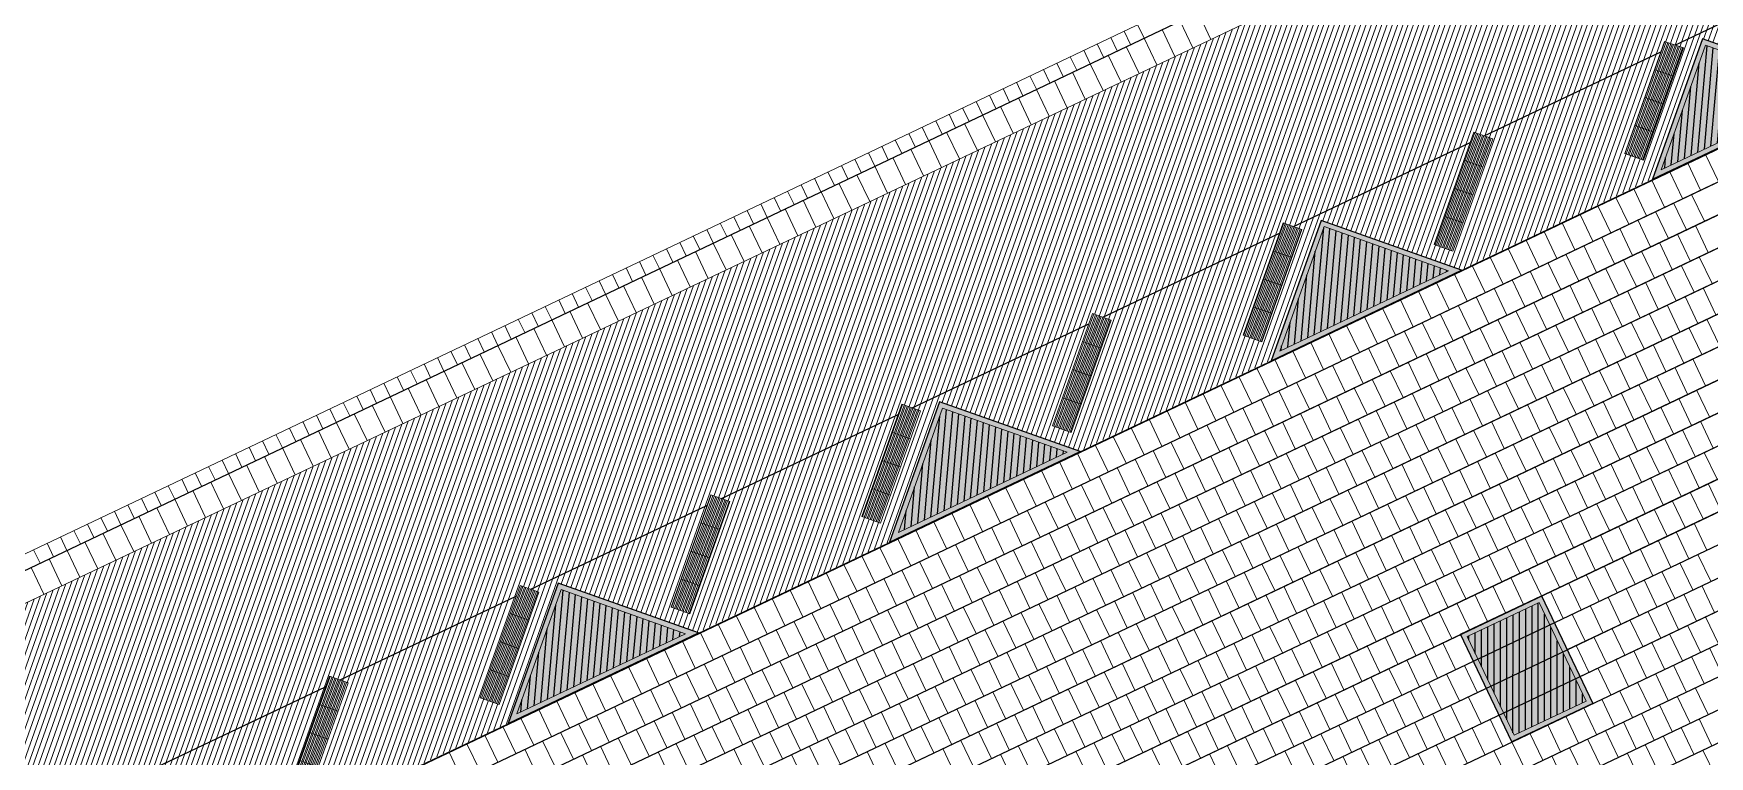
# Model space of a CAD drawing. Header units: metres. Extents: x 679599 to 680028, y 2748524 to 2748840.
# Drawn here: x 679761.29 to 679795.01, y 2748741.43 to 2748755.98 of the extents above; entities that cross this region are included whole.
import ezdxf

# ---------------------------------------------------------------- set-up
doc = ezdxf.new("R2010")
doc.units = ezdxf.units.M
doc.header["$LTSCALE"] = 5
doc.layers.add('00-AUX', color=2, linetype='Continuous', plot=False)
doc.layers.add('00-AUX Tree Pit', color=2, linetype='Continuous', plot=False)
for name, color, linetype, lineweight, plot in [('02-L-B-Barrier Curb', 210, 'Continuous', 5, False), ('02-L-B-Channel', 140, 'Continuous', 5, False), ('02-L-B-Curb', 11, 'Continuous', 5, False)]:
    doc.layers.add(name, color=color, linetype=linetype, lineweight=lineweight, plot=plot)
doc.layers.add('02-L-B-Flat Bar', color=181, linetype='Continuous', lineweight=5)
doc.layers.add('04-BK-Tree Pit', color=6, linetype='Continuous', lineweight=5)
for name, color, linetype, lineweight, true_color in [('02-L-Joints-Paviment_07_Precast Concrete Blocks 60X40', 7, 'Continuous', 5, 0x999999), ('03-TR-Pavement_07_Precast Concrete Blocks 20X10', 7, 'Continuous', 5, 0x999999), ('03-TR-Pavement_07_Precast Concrete Blocks 60X40', 7, 'Continuous', 5, 0x999999), ('03-TR-Pavement_07_Precast irregular Concrete Blocks', 7, 'Continuous', 5, 0xb3b3b3)]:
    doc.layers.add(name, color=color, linetype=linetype, lineweight=lineweight, true_color=true_color)
doc.layers.add('03-TR-Tree Pit_Green', color=46, linetype='Continuous')
doc.layers.add('03-TR-Tree Pit_White', color=7, linetype='Continuous', true_color=0xfcfcfc)

# ---------------------------------------------------------------- blocks, each defined once
blk = doc.blocks.new('*U5')
at = {"layer": '02-L-B-Channel'}
blk.add_lwpolyline([(0, 0), (0, -0.3)], dxfattribs=at)
blk = doc.blocks.new('*U6')
at = {"layer": '02-L-B-Channel', "color": 0, "linetype": 'ByBlock', "lineweight": -2, "transparency": 16777216, "rotation": 25.44812428929673}
for p in [(679783.508, 2748756.162), (679782.695, 2748755.775), (679782.966, 2748755.904), (679783.237, 2748756.033), (679781.883, 2748755.388), (679782.153, 2748755.517), (679782.424, 2748755.646), (679781.341, 2748755.131), (679781.612, 2748755.259), (679780.528, 2748754.744), (679780.799, 2748754.873), (679781.07, 2748755.002), (679779.715, 2748754.357), (679779.986, 2748754.486), (679780.257, 2748754.615), (679779.174, 2748754.099), (679779.444, 2748754.228), (679778.361, 2748753.713), (679778.632, 2748753.841), (679778.903, 2748753.97), (679777.819, 2748753.455), (679778.09, 2748753.584), (679777.006, 2748753.068), (679777.277, 2748753.197), (679777.548, 2748753.326), (679776.194, 2748752.681), (679776.465, 2748752.81), (679776.736, 2748752.939), (679775.652, 2748752.423), (679775.923, 2748752.552), (679774.839, 2748752.037), (679775.11, 2748752.166), (679775.381, 2748752.295), (679774.298, 2748751.779), (679774.568, 2748751.908), (679773.485, 2748751.392), (679773.756, 2748751.521), (679774.027, 2748751.65), (679772.672, 2748751.005), (679772.943, 2748751.134), (679773.214, 2748751.263), (679772.13, 2748750.748), (679772.401, 2748750.877), (679771.318, 2748750.361), (679771.589, 2748750.49), (679771.859, 2748750.619), (679770.505, 2748749.974), (679770.776, 2748750.103), (679771.047, 2748750.232), (679769.963, 2748749.716), (679770.234, 2748749.845), (679769.151, 2748749.33), (679769.421, 2748749.459), (679769.692, 2748749.587), (679768.609, 2748749.072), (679768.88, 2748749.201), (679767.796, 2748748.685), (679768.067, 2748748.814), (679768.338, 2748748.943), (679766.983, 2748748.298), (679767.254, 2748748.427), (679767.525, 2748748.556), (679766.442, 2748748.041), (679766.713, 2748748.17), (679765.629, 2748747.654), (679765.9, 2748747.783), (679766.171, 2748747.912), (679765.087, 2748747.396), (679765.358, 2748747.525), (679764.275, 2748747.009), (679764.545, 2748747.138), (679764.816, 2748747.267), (679763.462, 2748746.623), (679763.733, 2748746.752), (679764.004, 2748746.88), (679762.92, 2748746.365), (679763.191, 2748746.494), (679762.107, 2748745.978), (679762.378, 2748746.107), (679762.649, 2748746.236), (679761.295, 2748745.591), (679761.566, 2748745.72), (679761.836, 2748745.849)]:
    blk.add_blockref('*U5', p, dxfattribs=at)
blk = doc.blocks.new('ALCORQUE RECTANGULAR')
at = {"layer": '03-TR-Tree Pit_Green', "ltscale": 0.3}
h = blk.add_hatch(dxfattribs=at)
h.set_pattern_fill('ANSI31', color=256, scale=0.04, angle=-45)
h.set_pattern_definition([(360, (-2068898.16958, 3428624.0145), (3e-17, 0.127), [])])
h.paths.add_polyline_path([(679903.391, 2748647.421), (679902.702, 2748648.869), (679904.689, 2748649.814), (679905.377, 2748648.367)])
at = {"layer": '03-TR-Tree Pit_White'}
h = blk.add_hatch(color=256, dxfattribs=at)
h.dxf.hatch_style = 1
h.paths.add_polyline_path([(679903.344, 2748647.288), (679902.569, 2748648.916), (679904.736, 2748649.947), (679905.511, 2748648.319)])
at = {"layer": '02-L-B-Curb'}
blk.add_lwpolyline([(679903.344, 2748647.288), (679902.569, 2748648.916), (679904.736, 2748649.947), (679905.511, 2748648.319)], close=True, dxfattribs=at)
at = {"layer": '02-L-B-Curb', "color": 6}
blk.add_lwpolyline([(679903.391, 2748647.421), (679902.702, 2748648.868), (679904.689, 2748649.814), (679905.378, 2748648.366)], close=True, dxfattribs=at)
blk = doc.blocks.new('Alcorque Parking 8m2')
at = {"layer": '03-TR-Tree Pit_Green', "ltscale": 0.3}
h = blk.add_hatch(dxfattribs=at)
h.set_pattern_fill('ANSI31', color=256, scale=0.04, angle=40)
h.set_pattern_definition([(85, (-679726.04474, -2748720.75428), (-0.1265167266577, 0.011068779329), [])])
h.paths.add_polyline_path([(-1.079, -0.384), (2.316, 1.231), (-0.189, 2.121)])
at = {"layer": '03-TR-Tree Pit_White'}
h = blk.add_hatch(color=256, dxfattribs=at)
h.dxf.hatch_style = 1
h.paths.add_polyline_path([(-1.254, -0.578), (2.577, 1.245), (-0.25, 2.249)])
at = {"layer": '02-L-B-Curb'}
blk.add_lwpolyline([(2.577, 1.245), (-0.25, 2.249), (-1.254, -0.578)], close=True, dxfattribs=at)
at = {"layer": '02-L-B-Curb', "color": 6}
blk.add_lwpolyline([(2.316, 1.231), (-0.189, 2.121), (-1.079, -0.384)], close=True, dxfattribs=at)
blk = doc.blocks.new('Piece Parking')
blk.add_wipeout([(-1.7, 0.2), (-1.7, -0.2), (0.7, -0.2), (0.7, 0.2)])
at = {"layer": '03-TR-Pavement_07_Precast irregular Concrete Blocks'}
h = blk.add_hatch(dxfattribs=at)
h.set_pattern_fill('ANSI31', color=256, scale=0.01, angle=135)
h.paths.add_polyline_path([(-1.7, 0.2), (0.7, 0.2), (0.7, -0.2), (-1.7, -0.2)])
blk.add_lwpolyline([(-1.7, 0.2), (0.7, 0.2), (0.7, -0.2), (-1.7, -0.2)], close=True)
at = {"layer": '02-L-Joints-Paviment_07_Precast Concrete Blocks 60X40'}
for points in [[(-1.1, 0.2), (-1.1, -0.2)], [(-0.5, 0.2), (-0.5, -0.2)], [(0.1, 0.2), (0.1, -0.2)]]:
    blk.add_lwpolyline(points, dxfattribs=at)
blk = doc.blocks.new('*U50')
at = {"rotation": 44.98941899152474}
blk.add_blockref('Piece Parking', (-0.199, -0.481), dxfattribs=at)
blk = doc.blocks.new('*U51')
at = {"layer": '02-L-B-Barrier Curb', "color": 0, "linetype": 'ByBlock', "lineweight": -2, "transparency": 16777216, "rotation": 25.44812282596097}
for p in [(679794.038, 2748755.619), (679790.201, 2748753.793), (679786.363, 2748751.967), (679782.525, 2748750.141), (679778.688, 2748748.314), (679774.85, 2748746.488), (679771.012, 2748744.662), (679767.175, 2748742.836)]:
    blk.add_blockref('*U50', p, dxfattribs=at)

msp = doc.modelspace()

# ---------------------------------------------------------------- hatches: boundary and pattern name
at = {"layer": '03-TR-Pavement_07_Precast Concrete Blocks 20X10'}
h = msp.add_hatch(dxfattribs=at)
h.set_pattern_fill('ANSI31', color=256, scale=0.0315, angle=25.5)
h.set_pattern_definition([(70.5, (0, 0), (-0.094275932128, 0.033384858509), [])])
edge = h.paths.add_edge_path()
edge.add_line((679754.639, 2748741.428), (679756.438, 2748737.648))
edge.add_line((679756.438, 2748737.648), (679759.31, 2748736.613))
edge.add_line((679759.31, 2748736.613), (679763.155, 2748738.443))
edge.add_line((679763.155, 2748738.443), (679764.159, 2748741.27))
edge.add_line((679764.159, 2748741.27), (679766.986, 2748740.266))
edge.add_line((679766.986, 2748740.266), (679770.831, 2748742.096))
edge.add_line((679770.831, 2748742.096), (679771.835, 2748744.923))
edge.add_line((679771.835, 2748744.923), (679774.662, 2748743.919))
edge.add_line((679774.662, 2748743.919), (679778.507, 2748745.748))
edge.add_line((679778.507, 2748745.748), (679779.511, 2748748.576))
edge.add_line((679779.511, 2748748.576), (679782.338, 2748747.571))
edge.add_line((679782.338, 2748747.571), (679786.176, 2748749.398))
edge.add_line((679786.176, 2748749.398), (679787.186, 2748752.228))
edge.add_line((679787.186, 2748752.228), (679790.014, 2748751.224))
edge.add_line((679790.014, 2748751.224), (679793.857, 2748753.054))
edge.add_line((679793.857, 2748753.054), (679794.828, 2748755.786))
edge.add_line((679794.828, 2748755.786), (679794.862, 2748755.88))
edge.add_line((679794.862, 2748755.88), (679797.688, 2748754.876))
edge.add_line((679797.688, 2748754.876), (679801.533, 2748756.706))
edge.add_line((679801.533, 2748756.706), (679802.537, 2748759.533))
edge.add_line((679802.537, 2748759.533), (679805.364, 2748758.529))
edge.add_line((679805.364, 2748758.529), (679809.208, 2748760.358))
edge.add_line((679809.208, 2748760.358), (679810.212, 2748763.185))
edge.add_line((679810.212, 2748763.185), (679813.04, 2748762.181))
edge.add_line((679813.04, 2748762.181), (679816.883, 2748764.01))
edge.add_line((679816.883, 2748764.01), (679817.885, 2748766.836))
edge.add_line((679817.885, 2748766.836), (679820.714, 2748765.833))
edge.add_line((679820.714, 2748765.833), (679824.559, 2748767.663))
edge.add_line((679824.559, 2748767.663), (679825.563, 2748770.49))
edge.add_line((679825.563, 2748770.49), (679828.39, 2748769.486))
edge.add_line((679828.39, 2748769.486), (679832.234, 2748771.315))
edge.add_line((679832.234, 2748771.315), (679833.238, 2748774.142))
edge.add_line((679833.238, 2748774.142), (679836.062, 2748773.137))
edge.add_line((679836.062, 2748773.137), (679839.907, 2748774.967))
edge.add_line((679839.907, 2748774.967), (679840.952, 2748777.865))
edge.add_line((679840.952, 2748777.865), (679839.153, 2748781.645))
edge.add_line((679839.153, 2748781.645), (679754.643, 2748741.429))

# ---------------------------------------------------------------- linework, layer by layer
at = {"layer": '00-AUX'}
for points in [[(679670.326, 2748694.247), (679906.736, 2748806.746)], [(679670.403, 2748693.619), (679906.813, 2748806.118)], [(679670.841, 2748693.163), (679907.252, 2748805.663)], [(679670.919, 2748692.536), (679907.329, 2748805.035)], [(679671.357, 2748692.08), (679907.767, 2748804.579)], [(679671.434, 2748691.452), (679907.845, 2748803.951)], [(679671.873, 2748690.996), (679908.283, 2748803.495)], [(679671.95, 2748690.369), (679908.36, 2748802.868)], [(679675.639, 2748691.46), (679908.831, 2748802.427)], [(679680.412, 2748693.066), (679908.864, 2748801.779)], [(679684.823, 2748694.501), (679909.347, 2748801.344)], [(679689.235, 2748695.936), (679907.032, 2748799.578)], [(679694.007, 2748697.543), (679904.22, 2748797.575)], [(679698.419, 2748698.977), (679901.769, 2748795.744)], [(679703.192, 2748700.584), (679899.679, 2748794.085)], [(679707.603, 2748702.019), (679896.867, 2748792.083)], [(679712.015, 2748703.454), (679894.416, 2748790.252)], [(679716.787, 2748705.06), (679891.964, 2748788.421)], [(679721.199, 2748706.495), (679889.513, 2748786.59)], [(679839.754, 2748782.593), (679753.535, 2748741.563)], [(679759.499, 2748739.184), (679840.858, 2748777.899)]]:
    msp.add_lwpolyline(points, dxfattribs=at)
at = {"layer": '00-AUX Tree Pit'}
for points in [[(679797.7, 2748754.871), (679794.873, 2748755.875), (679793.869, 2748753.048)], [(679790.024, 2748751.218), (679787.197, 2748752.222), (679786.193, 2748749.395)], [(679782.349, 2748747.566), (679779.522, 2748748.57), (679778.518, 2748745.743)], [(679774.674, 2748743.914), (679771.847, 2748744.918), (679770.843, 2748742.091)], [(679792.664, 2748742.496), (679791.035, 2748741.721), (679790.004, 2748743.888), (679791.632, 2748744.663)]]:
    msp.add_lwpolyline(points, close=True, dxfattribs=at)
at = {"layer": '02-L-B-Channel'}
msp.add_lwpolyline([(679958.866, 2748839.608), (679599.301, 2748668.504)], dxfattribs=at)
at = {"layer": '02-L-B-Flat Bar'}
msp.add_lwpolyline([(679759.323, 2748736.609), (679839.921, 2748774.962)], dxfattribs=at)
at = {"layer": '02-L-Joints-Paviment_07_Precast Concrete Blocks 60X40'}
msp.add_line((679754.639, 2748741.428), (679839.153, 2748781.645), dxfattribs=at)
for points in [[(679784.979, 2748755.865), (679784.722, 2748756.406)], [(679784.257, 2748755.522), (679784, 2748756.062)], [(679784.618, 2748755.693), (679784.361, 2748756.234)], [(679783.535, 2748755.178), (679783.277, 2748755.719)], [(679783.896, 2748755.35), (679783.638, 2748755.89)], [(679782.812, 2748754.834), (679782.555, 2748755.375)], [(679783.173, 2748755.006), (679782.916, 2748755.547)], [(679782.09, 2748754.49), (679781.832, 2748755.031)], [(679782.451, 2748754.662), (679782.194, 2748755.203)], [(679781.729, 2748754.318), (679781.471, 2748754.859)], [(679781.006, 2748753.975), (679780.749, 2748754.515)], [(679781.367, 2748754.147), (679781.11, 2748754.687)], [(679780.284, 2748753.631), (679780.026, 2748754.172)], [(679780.645, 2748753.803), (679780.388, 2748754.344)], [(679779.561, 2748753.287), (679779.304, 2748753.828)], [(679779.923, 2748753.459), (679779.665, 2748754)], [(679778.839, 2748752.943), (679778.582, 2748753.484)], [(679779.2, 2748753.115), (679778.943, 2748753.656)], [(679794.575, 2748753.373), (679794.833, 2748752.831)], [(679794.936, 2748753.545), (679795.194, 2748753.003)], [(679778.117, 2748752.6), (679777.859, 2748753.14)], [(679778.478, 2748752.772), (679778.221, 2748753.312)], [(679793.853, 2748753.029), (679794.111, 2748752.487)], [(679794.214, 2748753.201), (679794.472, 2748752.659)], [(679777.394, 2748752.256), (679777.137, 2748752.797)], [(679777.755, 2748752.428), (679777.498, 2748752.969)], [(679793.13, 2748752.685), (679793.388, 2748752.143)], [(679793.492, 2748752.857), (679793.749, 2748752.315)], [(679794.652, 2748752.745), (679794.91, 2748752.203)], [(679776.672, 2748751.912), (679776.415, 2748752.453)], [(679777.033, 2748752.084), (679776.776, 2748752.625)], [(679792.408, 2748752.341), (679792.666, 2748751.8)], [(679792.769, 2748752.513), (679793.027, 2748751.972)], [(679793.93, 2748752.401), (679794.188, 2748751.859)], [(679794.291, 2748752.573), (679794.549, 2748752.031)], [(679775.95, 2748751.568), (679775.692, 2748752.109)], [(679776.311, 2748751.74), (679776.053, 2748752.281)], [(679791.686, 2748751.998), (679791.943, 2748751.456)], [(679792.047, 2748752.17), (679792.305, 2748751.628)], [(679793.208, 2748752.058), (679793.465, 2748751.516)], [(679793.569, 2748752.229), (679793.827, 2748751.688)], [(679794.73, 2748752.117), (679794.987, 2748751.576)], [(679775.227, 2748751.225), (679774.97, 2748751.765)], [(679775.588, 2748751.396), (679775.331, 2748751.937)], [(679790.963, 2748751.654), (679791.221, 2748751.112)], [(679791.324, 2748751.826), (679791.582, 2748751.284)], [(679792.485, 2748751.714), (679792.743, 2748751.172)], [(679792.846, 2748751.886), (679793.104, 2748751.344)], [(679794.007, 2748751.774), (679794.265, 2748751.232)], [(679794.368, 2748751.945), (679794.626, 2748751.404)], [(679774.505, 2748750.881), (679774.247, 2748751.422)], [(679774.866, 2748751.053), (679774.609, 2748751.593)], [(679790.602, 2748751.482), (679790.86, 2748750.94)], [(679791.763, 2748751.37), (679792.021, 2748750.828)], [(679792.124, 2748751.542), (679792.382, 2748751)], [(679793.285, 2748751.43), (679793.543, 2748750.888)], [(679793.646, 2748751.602), (679793.904, 2748751.06)], [(679794.446, 2748751.318), (679794.703, 2748750.776)], [(679794.807, 2748751.49), (679795.065, 2748750.948)], [(679773.782, 2748750.537), (679773.525, 2748751.078)], [(679774.144, 2748750.709), (679773.886, 2748751.25)], [(679789.88, 2748751.138), (679790.137, 2748750.597)], [(679790.241, 2748751.31), (679790.499, 2748750.768)], [(679791.04, 2748751.026), (679791.298, 2748750.484)], [(679791.402, 2748751.198), (679791.659, 2748750.656)], [(679792.562, 2748751.086), (679792.82, 2748750.544)], [(679792.924, 2748751.258), (679793.181, 2748750.716)], [(679794.084, 2748751.146), (679794.342, 2748750.604)], [(679773.06, 2748750.193), (679772.803, 2748750.734)], [(679773.421, 2748750.365), (679773.164, 2748750.906)], [(679789.157, 2748750.795), (679789.415, 2748750.253)], [(679789.518, 2748750.966), (679789.776, 2748750.425)], [(679790.318, 2748750.683), (679790.576, 2748750.141)], [(679790.679, 2748750.854), (679790.937, 2748750.313)], [(679791.84, 2748750.742), (679792.098, 2748750.201)], [(679792.201, 2748750.914), (679792.459, 2748750.372)], [(679793.362, 2748750.802), (679793.62, 2748750.26)], [(679793.723, 2748750.974), (679793.981, 2748750.432)], [(679794.523, 2748750.69), (679794.781, 2748750.148)], [(679794.884, 2748750.862), (679795.142, 2748750.32)], [(679772.338, 2748749.85), (679772.08, 2748750.39)], [(679772.699, 2748750.021), (679772.442, 2748750.562)], [(679788.435, 2748750.451), (679788.693, 2748749.909)], [(679788.796, 2748750.623), (679789.054, 2748750.081)], [(679789.596, 2748750.339), (679789.854, 2748749.797)], [(679789.957, 2748750.511), (679790.215, 2748749.969)], [(679791.118, 2748750.399), (679791.375, 2748749.857)], [(679791.479, 2748750.57), (679791.737, 2748750.029)], [(679792.64, 2748750.458), (679792.897, 2748749.917)], [(679793.001, 2748750.63), (679793.259, 2748750.088)], [(679793.8, 2748750.346), (679794.058, 2748749.804)], [(679794.162, 2748750.518), (679794.419, 2748749.976)], [(679771.615, 2748749.506), (679771.358, 2748750.047)], [(679771.976, 2748749.678), (679771.719, 2748750.218)], [(679787.713, 2748750.107), (679787.97, 2748749.565)], [(679788.074, 2748750.279), (679788.332, 2748749.737)], [(679788.873, 2748749.995), (679789.131, 2748749.453)], [(679789.234, 2748750.167), (679789.492, 2748749.625)], [(679790.395, 2748750.055), (679790.653, 2748749.513)], [(679790.756, 2748750.227), (679791.014, 2748749.685)], [(679791.917, 2748750.115), (679792.175, 2748749.573)], [(679792.278, 2748750.286), (679792.536, 2748749.745)], [(679793.078, 2748750.002), (679793.336, 2748749.461)], [(679793.439, 2748750.174), (679793.697, 2748749.633)], [(679794.6, 2748750.062), (679794.858, 2748749.52)], [(679794.961, 2748750.234), (679795.219, 2748749.692)], [(679770.893, 2748749.162), (679770.636, 2748749.703)], [(679771.254, 2748749.334), (679770.997, 2748749.875)], [(679786.99, 2748749.763), (679787.248, 2748749.222)], [(679787.351, 2748749.935), (679787.609, 2748749.393)], [(679788.151, 2748749.651), (679788.409, 2748749.109)], [(679788.512, 2748749.823), (679788.77, 2748749.281)], [(679789.673, 2748749.711), (679789.931, 2748749.169)], [(679790.034, 2748749.883), (679790.292, 2748749.341)], [(679791.195, 2748749.771), (679791.453, 2748749.229)], [(679791.556, 2748749.943), (679791.814, 2748749.401)], [(679792.356, 2748749.659), (679792.613, 2748749.117)], [(679792.717, 2748749.831), (679792.975, 2748749.289)], [(679793.878, 2748749.719), (679794.135, 2748749.177)], [(679794.239, 2748749.89), (679794.497, 2748749.349)], [(679770.171, 2748748.818), (679769.913, 2748749.359)], [(679770.532, 2748748.99), (679770.274, 2748749.531)], [(679786.268, 2748749.42), (679786.526, 2748748.878)], [(679786.629, 2748749.591), (679786.887, 2748749.05)], [(679787.429, 2748749.307), (679787.686, 2748748.766)], [(679787.79, 2748749.479), (679788.048, 2748748.938)], [(679788.951, 2748749.367), (679789.208, 2748748.825)], [(679789.312, 2748749.539), (679789.57, 2748748.997)], [(679790.473, 2748749.427), (679790.73, 2748748.885)], [(679790.834, 2748749.599), (679791.092, 2748749.057)], [(679791.633, 2748749.315), (679791.891, 2748748.773)], [(679791.994, 2748749.487), (679792.252, 2748748.945)], [(679793.155, 2748749.375), (679793.413, 2748748.833)], [(679793.516, 2748749.547), (679793.774, 2748749.005)], [(679794.677, 2748749.435), (679794.935, 2748748.893)], [(679769.448, 2748748.475), (679769.191, 2748749.015)], [(679769.809, 2748748.646), (679769.552, 2748749.187)], [(679785.545, 2748749.076), (679785.803, 2748748.534)], [(679785.907, 2748749.248), (679786.164, 2748748.706)], [(679786.706, 2748748.964), (679786.964, 2748748.422)], [(679787.067, 2748749.136), (679787.325, 2748748.594)], [(679788.228, 2748749.024), (679788.486, 2748748.482)], [(679788.589, 2748749.195), (679788.847, 2748748.654)], [(679789.75, 2748749.083), (679790.008, 2748748.542)], [(679790.111, 2748749.255), (679790.369, 2748748.713)], [(679790.911, 2748748.971), (679791.169, 2748748.429)], [(679791.272, 2748749.143), (679791.53, 2748748.601)], [(679792.433, 2748749.031), (679792.691, 2748748.489)], [(679792.794, 2748749.203), (679793.052, 2748748.661)], [(679793.955, 2748749.091), (679794.213, 2748748.549)], [(679794.316, 2748749.263), (679794.574, 2748748.721)], [(679768.726, 2748748.131), (679768.468, 2748748.672)], [(679769.087, 2748748.303), (679768.83, 2748748.843)], [(679784.823, 2748748.732), (679785.081, 2748748.19)], [(679785.184, 2748748.904), (679785.442, 2748748.362)], [(679785.984, 2748748.62), (679786.242, 2748748.078)], [(679786.345, 2748748.792), (679786.603, 2748748.25)], [(679787.506, 2748748.68), (679787.764, 2748748.138)], [(679787.867, 2748748.852), (679788.125, 2748748.31)], [(679789.028, 2748748.74), (679789.286, 2748748.198)], [(679789.389, 2748748.911), (679789.647, 2748748.37)], [(679790.189, 2748748.627), (679790.446, 2748748.086)], [(679790.55, 2748748.799), (679790.808, 2748748.258)], [(679791.711, 2748748.687), (679791.968, 2748748.145)], [(679792.072, 2748748.859), (679792.33, 2748748.317)], [(679793.233, 2748748.747), (679793.49, 2748748.205)], [(679793.594, 2748748.919), (679793.852, 2748748.377)], [(679794.393, 2748748.635), (679794.651, 2748748.093)], [(679794.754, 2748748.807), (679795.012, 2748748.265)], [(679768.003, 2748747.787), (679767.746, 2748748.328)], [(679768.365, 2748747.959), (679768.107, 2748748.5)], [(679784.101, 2748748.388), (679784.358, 2748747.847)], [(679784.462, 2748748.56), (679784.72, 2748748.018)], [(679785.623, 2748748.448), (679785.88, 2748747.906)], [(679786.783, 2748748.336), (679787.041, 2748747.794)], [(679787.145, 2748748.508), (679787.402, 2748747.966)], [(679788.305, 2748748.396), (679788.563, 2748747.854)], [(679788.667, 2748748.568), (679788.924, 2748748.026)], [(679789.466, 2748748.284), (679789.724, 2748747.742)], [(679789.827, 2748748.456), (679790.085, 2748747.914)], [(679790.988, 2748748.343), (679791.246, 2748747.802)], [(679791.349, 2748748.515), (679791.607, 2748747.974)], [(679792.51, 2748748.403), (679792.768, 2748747.861)], [(679792.871, 2748748.575), (679793.129, 2748748.033)], [(679793.671, 2748748.291), (679793.929, 2748747.749)], [(679794.032, 2748748.463), (679794.29, 2748747.921)], [(679767.281, 2748747.443), (679767.024, 2748747.984)], [(679767.642, 2748747.615), (679767.385, 2748748.156)], [(679783.378, 2748748.045), (679783.636, 2748747.503)], [(679783.739, 2748748.216), (679783.997, 2748747.675)], [(679784.9, 2748748.104), (679785.158, 2748747.563)], [(679785.261, 2748748.276), (679785.519, 2748747.734)], [(679786.061, 2748747.992), (679786.319, 2748747.45)], [(679786.422, 2748748.164), (679786.68, 2748747.622)], [(679787.583, 2748748.052), (679787.841, 2748747.51)], [(679787.944, 2748748.224), (679788.202, 2748747.682)], [(679789.105, 2748748.112), (679789.363, 2748747.57)], [(679790.266, 2748748), (679790.524, 2748747.458)], [(679790.627, 2748748.172), (679790.885, 2748747.63)], [(679791.788, 2748748.06), (679792.046, 2748747.518)], [(679792.149, 2748748.231), (679792.407, 2748747.69)], [(679792.949, 2748747.947), (679793.206, 2748747.406)], [(679793.31, 2748748.119), (679793.568, 2748747.578)], [(679794.471, 2748748.007), (679794.728, 2748747.465)], [(679794.832, 2748748.179), (679795.09, 2748747.637)], [(679766.559, 2748747.1), (679766.301, 2748747.64)], [(679766.92, 2748747.271), (679766.662, 2748747.812)], [(679782.656, 2748747.701), (679782.914, 2748747.159)], [(679783.017, 2748747.873), (679783.275, 2748747.331)], [(679784.178, 2748747.761), (679784.436, 2748747.219)], [(679784.539, 2748747.932), (679784.797, 2748747.391)], [(679785.339, 2748747.648), (679785.596, 2748747.107)], [(679785.7, 2748747.82), (679785.958, 2748747.279)], [(679786.861, 2748747.708), (679787.118, 2748747.166)], [(679787.222, 2748747.88), (679787.48, 2748747.338)], [(679788.383, 2748747.768), (679788.64, 2748747.226)], [(679788.744, 2748747.94), (679789.002, 2748747.398)], [(679789.543, 2748747.656), (679789.801, 2748747.114)], [(679789.905, 2748747.828), (679790.162, 2748747.286)], [(679791.065, 2748747.716), (679791.323, 2748747.174)], [(679791.427, 2748747.888), (679791.684, 2748747.346)], [(679792.587, 2748747.776), (679792.845, 2748747.234)], [(679793.748, 2748747.663), (679794.006, 2748747.122)], [(679794.109, 2748747.835), (679794.367, 2748747.294)], [(679765.836, 2748746.756), (679765.579, 2748747.297)], [(679766.197, 2748746.928), (679765.94, 2748747.468)], [(679781.933, 2748747.357), (679782.191, 2748746.815)], [(679782.295, 2748747.529), (679782.552, 2748746.987)], [(679783.455, 2748747.417), (679783.713, 2748746.875)], [(679783.817, 2748747.589), (679784.074, 2748747.047)], [(679784.616, 2748747.305), (679784.874, 2748746.763)], [(679784.977, 2748747.477), (679785.235, 2748746.935)], [(679786.138, 2748747.365), (679786.396, 2748746.823)], [(679786.499, 2748747.536), (679786.757, 2748746.995)], [(679787.66, 2748747.424), (679787.918, 2748746.883)], [(679788.021, 2748747.596), (679788.279, 2748747.054)], [(679788.821, 2748747.312), (679789.079, 2748746.77)], [(679789.182, 2748747.484), (679789.44, 2748746.942)], [(679790.343, 2748747.372), (679790.601, 2748746.83)], [(679790.704, 2748747.544), (679790.962, 2748747.002)], [(679791.865, 2748747.432), (679792.123, 2748746.89)], [(679792.226, 2748747.604), (679792.484, 2748747.062)], [(679793.026, 2748747.32), (679793.284, 2748746.778)], [(679793.387, 2748747.492), (679793.645, 2748746.95)], [(679794.548, 2748747.379), (679794.806, 2748746.838)], [(679794.909, 2748747.551), (679795.167, 2748747.01)], [(679765.114, 2748746.412), (679764.857, 2748746.953)], [(679765.475, 2748746.584), (679765.218, 2748747.125)], [(679781.211, 2748747.013), (679781.469, 2748746.472)], [(679781.572, 2748747.185), (679781.83, 2748746.643)], [(679782.733, 2748747.073), (679782.991, 2748746.531)], [(679783.094, 2748747.245), (679783.352, 2748746.703)], [(679783.894, 2748746.961), (679784.152, 2748746.419)], [(679784.255, 2748747.133), (679784.513, 2748746.591)], [(679785.416, 2748747.021), (679785.674, 2748746.479)], [(679785.777, 2748747.193), (679786.035, 2748746.651)], [(679786.938, 2748747.081), (679787.196, 2748746.539)], [(679787.299, 2748747.252), (679787.557, 2748746.711)], [(679788.099, 2748746.968), (679788.356, 2748746.427)], [(679788.46, 2748747.14), (679788.718, 2748746.599)], [(679789.621, 2748747.028), (679789.878, 2748746.486)], [(679789.982, 2748747.2), (679790.24, 2748746.658)], [(679791.143, 2748747.088), (679791.4, 2748746.546)], [(679791.504, 2748747.26), (679791.762, 2748746.718)], [(679792.303, 2748746.976), (679792.561, 2748746.434)], [(679792.665, 2748747.148), (679792.922, 2748746.606)], [(679793.825, 2748747.036), (679794.083, 2748746.494)], [(679794.187, 2748747.208), (679794.444, 2748746.666)], [(679764.391, 2748746.068), (679764.134, 2748746.609)], [(679764.753, 2748746.24), (679764.495, 2748746.781)], [(679780.489, 2748746.67), (679780.747, 2748746.128)], [(679780.85, 2748746.841), (679781.108, 2748746.3)], [(679782.011, 2748746.729), (679782.269, 2748746.188)], [(679782.372, 2748746.901), (679782.63, 2748746.359)], [(679783.171, 2748746.617), (679783.429, 2748746.075)], [(679783.533, 2748746.789), (679783.79, 2748746.247)], [(679784.693, 2748746.677), (679784.951, 2748746.135)], [(679785.055, 2748746.849), (679785.312, 2748746.307)], [(679786.215, 2748746.737), (679786.473, 2748746.195)], [(679786.577, 2748746.909), (679786.834, 2748746.367)], [(679787.376, 2748746.625), (679787.634, 2748746.083)], [(679787.737, 2748746.797), (679787.995, 2748746.255)], [(679788.898, 2748746.684), (679789.156, 2748746.143)], [(679789.259, 2748746.856), (679789.517, 2748746.315)], [(679790.42, 2748746.744), (679790.678, 2748746.202)], [(679790.781, 2748746.916), (679791.039, 2748746.374)], [(679791.581, 2748746.632), (679791.839, 2748746.09)], [(679791.942, 2748746.804), (679792.2, 2748746.262)], [(679793.103, 2748746.692), (679793.361, 2748746.15)], [(679793.464, 2748746.864), (679793.722, 2748746.322)], [(679794.625, 2748746.752), (679794.883, 2748746.21)], [(679794.986, 2748746.924), (679795.244, 2748746.382)], [(679763.669, 2748745.725), (679763.412, 2748746.265)], [(679764.03, 2748745.896), (679763.773, 2748746.437)], [(679779.766, 2748746.326), (679780.024, 2748745.784)], [(679780.128, 2748746.498), (679780.385, 2748745.956)], [(679781.288, 2748746.386), (679781.546, 2748745.844)], [(679781.65, 2748746.557), (679781.907, 2748746.016)], [(679782.449, 2748746.273), (679782.707, 2748745.732)], [(679782.81, 2748746.445), (679783.068, 2748745.904)], [(679783.971, 2748746.333), (679784.229, 2748745.791)], [(679784.332, 2748746.505), (679784.59, 2748745.963)], [(679785.493, 2748746.393), (679785.751, 2748745.851)], [(679785.854, 2748746.565), (679786.112, 2748746.023)], [(679786.654, 2748746.281), (679786.912, 2748745.739)], [(679787.015, 2748746.453), (679787.273, 2748745.911)], [(679788.176, 2748746.341), (679788.434, 2748745.799)], [(679788.537, 2748746.513), (679788.795, 2748745.971)], [(679789.698, 2748746.401), (679789.956, 2748745.859)], [(679790.059, 2748746.572), (679790.317, 2748746.031)], [(679790.859, 2748746.288), (679791.116, 2748745.747)], [(679791.22, 2748746.46), (679791.478, 2748745.919)], [(679792.381, 2748746.348), (679792.638, 2748745.806)], [(679792.742, 2748746.52), (679793, 2748745.978)], [(679793.903, 2748746.408), (679794.16, 2748745.866)], [(679794.264, 2748746.58), (679794.522, 2748746.038)], [(679762.947, 2748745.381), (679762.689, 2748745.922)], [(679763.308, 2748745.553), (679763.051, 2748746.093)], [(679779.044, 2748745.982), (679779.302, 2748745.44)], [(679779.405, 2748746.154), (679779.663, 2748745.612)], [(679780.566, 2748746.042), (679780.824, 2748745.5)], [(679780.927, 2748746.214), (679781.185, 2748745.672)], [(679781.727, 2748745.93), (679781.985, 2748745.388)], [(679782.088, 2748746.102), (679782.346, 2748745.56)], [(679783.249, 2748745.99), (679783.507, 2748745.448)], [(679783.61, 2748746.161), (679783.868, 2748745.62)], [(679784.771, 2748746.049), (679785.029, 2748745.508)], [(679785.132, 2748746.221), (679785.39, 2748745.679)], [(679785.931, 2748745.937), (679786.189, 2748745.395)], [(679786.293, 2748746.109), (679786.55, 2748745.567)], [(679787.453, 2748745.997), (679787.711, 2748745.455)], [(679787.815, 2748746.169), (679788.072, 2748745.627)], [(679788.975, 2748746.057), (679789.233, 2748745.515)], [(679789.337, 2748746.229), (679789.594, 2748745.687)], [(679790.136, 2748745.945), (679790.394, 2748745.403)], [(679790.497, 2748746.117), (679790.755, 2748745.575)], [(679791.658, 2748746.004), (679791.916, 2748745.463)], [(679792.019, 2748746.176), (679792.277, 2748745.635)], [(679793.18, 2748746.064), (679793.438, 2748745.523)], [(679793.541, 2748746.236), (679793.799, 2748745.694)], [(679794.341, 2748745.952), (679794.599, 2748745.41)], [(679794.702, 2748746.124), (679794.96, 2748745.582)], [(679762.586, 2748745.209), (679762.328, 2748745.75)], [(679778.322, 2748745.638), (679778.579, 2748745.096)], [(679778.683, 2748745.81), (679778.941, 2748745.268)], [(679779.844, 2748745.698), (679780.101, 2748745.156)], [(679780.205, 2748745.87), (679780.463, 2748745.328)], [(679781.004, 2748745.586), (679781.262, 2748745.044)], [(679781.366, 2748745.758), (679781.623, 2748745.216)], [(679782.526, 2748745.646), (679782.784, 2748745.104)], [(679782.888, 2748745.818), (679783.145, 2748745.276)], [(679784.048, 2748745.706), (679784.306, 2748745.164)], [(679784.41, 2748745.877), (679784.667, 2748745.336)], [(679785.209, 2748745.593), (679785.467, 2748745.052)], [(679785.57, 2748745.765), (679785.828, 2748745.224)], [(679786.731, 2748745.653), (679786.989, 2748745.111)], [(679787.092, 2748745.825), (679787.35, 2748745.283)], [(679788.253, 2748745.713), (679788.511, 2748745.171)], [(679788.614, 2748745.885), (679788.872, 2748745.343)], [(679789.414, 2748745.601), (679789.672, 2748745.059)], [(679789.775, 2748745.773), (679790.033, 2748745.231)], [(679790.936, 2748745.661), (679791.194, 2748745.119)], [(679791.297, 2748745.833), (679791.555, 2748745.291)], [(679792.458, 2748745.721), (679792.716, 2748745.179)], [(679792.819, 2748745.892), (679793.077, 2748745.351)], [(679793.619, 2748745.608), (679793.876, 2748745.067)], [(679793.98, 2748745.78), (679794.238, 2748745.239)], [(679761.863, 2748744.865), (679761.606, 2748745.406)], [(679762.224, 2748745.037), (679761.967, 2748745.578)], [(679777.599, 2748745.295), (679777.857, 2748744.753)], [(679777.96, 2748745.466), (679778.218, 2748744.925)], [(679779.121, 2748745.354), (679779.379, 2748744.813)], [(679779.482, 2748745.526), (679779.74, 2748744.984)], [(679780.643, 2748745.414), (679780.901, 2748744.872)], [(679781.804, 2748745.302), (679782.062, 2748744.76)], [(679782.165, 2748745.474), (679782.423, 2748744.932)], [(679783.326, 2748745.362), (679783.584, 2748744.82)], [(679783.687, 2748745.534), (679783.945, 2748744.992)], [(679784.487, 2748745.25), (679784.745, 2748744.708)], [(679784.848, 2748745.422), (679785.106, 2748744.88)], [(679786.009, 2748745.309), (679786.267, 2748744.768)], [(679786.37, 2748745.481), (679786.628, 2748744.94)], [(679787.531, 2748745.369), (679787.789, 2748744.827)], [(679787.892, 2748745.541), (679788.15, 2748744.999)], [(679788.691, 2748745.257), (679788.949, 2748744.715)], [(679789.053, 2748745.429), (679789.31, 2748744.887)], [(679790.213, 2748745.317), (679790.471, 2748744.775)], [(679790.575, 2748745.489), (679790.832, 2748744.947)], [(679791.735, 2748745.377), (679791.993, 2748744.835)], [(679792.097, 2748745.549), (679792.354, 2748745.007)], [(679792.896, 2748745.265), (679793.154, 2748744.723)], [(679793.257, 2748745.437), (679793.515, 2748744.895)], [(679794.418, 2748745.324), (679794.676, 2748744.783)], [(679794.779, 2748745.496), (679795.037, 2748744.955)], [(679761.502, 2748744.693), (679761.245, 2748745.234)], [(679776.877, 2748744.951), (679777.135, 2748744.409)], [(679777.238, 2748745.123), (679777.496, 2748744.581)], [(679778.399, 2748745.011), (679778.657, 2748744.469)], [(679778.76, 2748745.182), (679779.018, 2748744.641)], [(679779.921, 2748745.07), (679780.179, 2748744.529)], [(679780.282, 2748745.242), (679780.54, 2748744.7)], [(679781.082, 2748744.958), (679781.339, 2748744.416)], [(679781.443, 2748745.13), (679781.701, 2748744.588)], [(679782.604, 2748745.018), (679782.861, 2748744.476)], [(679782.965, 2748745.19), (679783.223, 2748744.648)], [(679784.126, 2748745.078), (679784.383, 2748744.536)], [(679785.286, 2748744.966), (679785.544, 2748744.424)], [(679785.648, 2748745.138), (679785.905, 2748744.596)], [(679786.808, 2748745.026), (679787.066, 2748744.484)], [(679787.169, 2748745.197), (679787.427, 2748744.656)], [(679787.969, 2748744.913), (679788.227, 2748744.372)], [(679788.33, 2748745.085), (679788.588, 2748744.544)], [(679789.491, 2748744.973), (679789.749, 2748744.431)], [(679789.852, 2748745.145), (679790.11, 2748744.603)], [(679791.013, 2748745.033), (679791.271, 2748744.491)], [(679791.374, 2748745.205), (679791.632, 2748744.663)], [(679792.174, 2748744.921), (679792.432, 2748744.379)], [(679792.535, 2748745.093), (679792.793, 2748744.551)], [(679793.696, 2748744.981), (679793.954, 2748744.439)], [(679794.057, 2748745.153), (679794.315, 2748744.611)], [(679776.154, 2748744.607), (679776.412, 2748744.065)], [(679776.516, 2748744.779), (679776.773, 2748744.237)], [(679777.676, 2748744.667), (679777.934, 2748744.125)], [(679778.038, 2748744.839), (679778.295, 2748744.297)], [(679779.198, 2748744.727), (679779.456, 2748744.185)], [(679779.56, 2748744.898), (679779.817, 2748744.357)], [(679780.359, 2748744.614), (679780.617, 2748744.073)], [(679780.72, 2748744.786), (679780.978, 2748744.245)], [(679781.881, 2748744.674), (679782.139, 2748744.132)], [(679782.242, 2748744.846), (679782.5, 2748744.304)], [(679783.403, 2748744.734), (679783.661, 2748744.192)], [(679783.764, 2748744.906), (679784.022, 2748744.364)], [(679784.564, 2748744.622), (679784.822, 2748744.08)], [(679784.925, 2748744.794), (679785.183, 2748744.252)], [(679786.086, 2748744.682), (679786.344, 2748744.14)], [(679786.447, 2748744.854), (679786.705, 2748744.312)], [(679787.608, 2748744.742), (679787.866, 2748744.2)], [(679788.769, 2748744.629), (679789.027, 2748744.088)], [(679789.13, 2748744.801), (679789.388, 2748744.26)], [(679790.291, 2748744.689), (679790.548, 2748744.147)], [(679790.652, 2748744.861), (679790.91, 2748744.319)], [(679791.813, 2748744.749), (679792.07, 2748744.207)], [(679792.973, 2748744.637), (679793.231, 2748744.095)], [(679793.335, 2748744.809), (679793.592, 2748744.267)], [(679794.495, 2748744.697), (679794.753, 2748744.155)], [(679794.857, 2748744.869), (679795.114, 2748744.327)], [(679775.432, 2748744.263), (679775.69, 2748743.721)], [(679775.793, 2748744.435), (679776.051, 2748743.893)], [(679776.954, 2748744.323), (679777.212, 2748743.781)], [(679777.315, 2748744.495), (679777.573, 2748743.953)], [(679778.476, 2748744.383), (679778.734, 2748743.841)], [(679778.837, 2748744.555), (679779.095, 2748744.013)], [(679779.637, 2748744.271), (679779.895, 2748743.729)], [(679779.998, 2748744.443), (679780.256, 2748743.901)], [(679781.159, 2748744.331), (679781.417, 2748743.789)], [(679781.52, 2748744.502), (679781.778, 2748743.961)], [(679782.681, 2748744.39), (679782.939, 2748743.849)], [(679783.042, 2748744.562), (679783.3, 2748744.02)], [(679783.842, 2748744.278), (679784.099, 2748743.736)], [(679784.203, 2748744.45), (679784.461, 2748743.908)], [(679785.364, 2748744.338), (679785.621, 2748743.796)], [(679785.725, 2748744.51), (679785.983, 2748743.968)], [(679786.886, 2748744.398), (679787.143, 2748743.856)], [(679787.247, 2748744.57), (679787.505, 2748744.028)], [(679788.046, 2748744.286), (679788.304, 2748743.744)], [(679788.408, 2748744.458), (679788.665, 2748743.916)], [(679789.568, 2748744.346), (679789.826, 2748743.804)], [(679789.929, 2748744.517), (679790.187, 2748743.976)], [(679792.251, 2748744.293), (679792.509, 2748743.751)], [(679792.612, 2748744.465), (679792.87, 2748743.923)], [(679793.773, 2748744.353), (679794.031, 2748743.811)], [(679794.134, 2748744.525), (679794.392, 2748743.983)], [(679794.934, 2748744.241), (679795.192, 2748743.699)], [(679774.71, 2748743.919), (679774.967, 2748743.378)], [(679775.071, 2748744.091), (679775.329, 2748743.55)], [(679776.232, 2748743.979), (679776.489, 2748743.438)], [(679776.593, 2748744.151), (679776.851, 2748743.609)], [(679777.754, 2748744.039), (679778.011, 2748743.497)], [(679778.115, 2748744.211), (679778.373, 2748743.669)], [(679778.914, 2748743.927), (679779.172, 2748743.385)], [(679779.276, 2748744.099), (679779.533, 2748743.557)], [(679780.436, 2748743.987), (679780.694, 2748743.445)], [(679780.798, 2748744.159), (679781.055, 2748743.617)], [(679781.958, 2748744.047), (679782.216, 2748743.505)], [(679782.32, 2748744.218), (679782.577, 2748743.677)], [(679783.119, 2748743.934), (679783.377, 2748743.393)], [(679783.48, 2748744.106), (679783.738, 2748743.565)], [(679784.641, 2748743.994), (679784.899, 2748743.452)], [(679785.002, 2748744.166), (679785.26, 2748743.624)], [(679786.163, 2748744.054), (679786.421, 2748743.512)], [(679786.524, 2748744.226), (679786.782, 2748743.684)], [(679787.324, 2748743.942), (679787.582, 2748743.4)], [(679787.685, 2748744.114), (679787.943, 2748743.572)], [(679788.846, 2748744.002), (679789.104, 2748743.46)], [(679789.207, 2748744.174), (679789.465, 2748743.632)], [(679793.051, 2748744.009), (679793.308, 2748743.467)], [(679793.412, 2748744.181), (679793.67, 2748743.639)], [(679794.573, 2748744.069), (679794.83, 2748743.527)], [(679773.987, 2748743.576), (679774.245, 2748743.034)], [(679774.348, 2748743.748), (679774.606, 2748743.206)], [(679775.509, 2748743.636), (679775.767, 2748743.094)], [(679775.87, 2748743.807), (679776.128, 2748743.266)], [(679777.031, 2748743.695), (679777.289, 2748743.154)], [(679777.392, 2748743.867), (679777.65, 2748743.325)], [(679778.192, 2748743.583), (679778.45, 2748743.041)], [(679778.553, 2748743.755), (679778.811, 2748743.213)], [(679779.714, 2748743.643), (679779.972, 2748743.101)], [(679780.075, 2748743.815), (679780.333, 2748743.273)], [(679781.236, 2748743.703), (679781.494, 2748743.161)], [(679781.597, 2748743.875), (679781.855, 2748743.333)], [(679782.397, 2748743.591), (679782.655, 2748743.049)], [(679782.758, 2748743.763), (679783.016, 2748743.221)], [(679783.919, 2748743.65), (679784.177, 2748743.109)], [(679784.28, 2748743.822), (679784.538, 2748743.281)], [(679785.441, 2748743.71), (679785.699, 2748743.168)], [(679785.802, 2748743.882), (679786.06, 2748743.34)], [(679786.602, 2748743.598), (679786.859, 2748743.056)], [(679786.963, 2748743.77), (679787.221, 2748743.228)], [(679788.124, 2748743.658), (679788.381, 2748743.116)], [(679788.485, 2748743.83), (679788.743, 2748743.288)], [(679789.646, 2748743.718), (679789.903, 2748743.176)], [(679792.328, 2748743.665), (679792.586, 2748743.124)], [(679792.689, 2748743.837), (679792.947, 2748743.296)], [(679793.85, 2748743.725), (679794.108, 2748743.183)], [(679794.211, 2748743.897), (679794.469, 2748743.355)], [(679795.011, 2748743.613), (679795.269, 2748743.071)], [(679773.265, 2748743.232), (679773.523, 2748742.69)], [(679773.626, 2748743.404), (679773.884, 2748742.862)], [(679774.787, 2748743.292), (679775.045, 2748742.75)], [(679775.148, 2748743.464), (679775.406, 2748742.922)], [(679776.309, 2748743.352), (679776.567, 2748742.81)], [(679776.67, 2748743.523), (679776.928, 2748742.982)], [(679777.47, 2748743.239), (679777.727, 2748742.698)], [(679777.831, 2748743.411), (679778.089, 2748742.87)], [(679778.992, 2748743.299), (679779.249, 2748742.757)], [(679779.353, 2748743.471), (679779.611, 2748742.929)], [(679780.514, 2748743.359), (679780.771, 2748742.817)], [(679780.875, 2748743.531), (679781.133, 2748742.989)], [(679781.674, 2748743.247), (679781.932, 2748742.705)], [(679782.036, 2748743.419), (679782.293, 2748742.877)], [(679783.196, 2748743.307), (679783.454, 2748742.765)], [(679783.558, 2748743.479), (679783.815, 2748742.937)], [(679784.718, 2748743.367), (679784.976, 2748742.825)], [(679785.08, 2748743.538), (679785.337, 2748742.997)], [(679785.879, 2748743.254), (679786.137, 2748742.713)], [(679786.24, 2748743.426), (679786.498, 2748742.885)], [(679787.401, 2748743.314), (679787.659, 2748742.772)], [(679787.762, 2748743.486), (679788.02, 2748742.944)], [(679788.923, 2748743.374), (679789.181, 2748742.832)], [(679789.284, 2748743.546), (679789.542, 2748743.004)], [(679790.084, 2748743.262), (679790.342, 2748742.72)], [(679793.128, 2748743.381), (679793.386, 2748742.84)], [(679793.489, 2748743.553), (679793.747, 2748743.012)], [(679794.289, 2748743.269), (679794.546, 2748742.728)], [(679794.65, 2748743.441), (679794.908, 2748742.899)], [(679772.543, 2748742.888), (679772.8, 2748742.346)], [(679772.904, 2748743.06), (679773.162, 2748742.518)], [(679774.065, 2748742.948), (679774.322, 2748742.406)], [(679774.426, 2748743.12), (679774.684, 2748742.578)], [(679775.587, 2748743.008), (679775.844, 2748742.466)], [(679775.948, 2748743.18), (679776.206, 2748742.638)], [(679776.747, 2748742.896), (679777.005, 2748742.354)], [(679777.108, 2748743.068), (679777.366, 2748742.526)], [(679778.269, 2748742.956), (679778.527, 2748742.414)], [(679778.63, 2748743.127), (679778.888, 2748742.586)], [(679779.791, 2748743.015), (679780.049, 2748742.474)], [(679780.152, 2748743.187), (679780.41, 2748742.645)], [(679780.952, 2748742.903), (679781.21, 2748742.361)], [(679781.313, 2748743.075), (679781.571, 2748742.533)], [(679782.474, 2748742.963), (679782.732, 2748742.421)], [(679782.835, 2748743.135), (679783.093, 2748742.593)], [(679783.996, 2748743.023), (679784.254, 2748742.481)], [(679784.357, 2748743.195), (679784.615, 2748742.653)], [(679785.157, 2748742.911), (679785.415, 2748742.369)], [(679785.518, 2748743.083), (679785.776, 2748742.541)], [(679786.679, 2748742.97), (679786.937, 2748742.429)], [(679787.04, 2748743.142), (679787.298, 2748742.601)], [(679788.201, 2748743.03), (679788.459, 2748742.488)], [(679788.562, 2748743.202), (679788.82, 2748742.66)], [(679789.362, 2748742.918), (679789.619, 2748742.376)], [(679789.723, 2748743.09), (679789.981, 2748742.548)], [(679792.767, 2748743.21), (679793.025, 2748742.668)], [(679793.566, 2748742.926), (679793.824, 2748742.384)], [(679793.927, 2748743.098), (679794.185, 2748742.556)], [(679772.181, 2748742.716), (679772.439, 2748742.175)], [(679773.342, 2748742.604), (679773.6, 2748742.062)], [(679773.703, 2748742.776), (679773.961, 2748742.234)], [(679774.864, 2748742.664), (679775.122, 2748742.122)], [(679775.225, 2748742.836), (679775.483, 2748742.294)], [(679776.025, 2748742.552), (679776.283, 2748742.01)], [(679776.386, 2748742.724), (679776.644, 2748742.182)], [(679777.547, 2748742.612), (679777.805, 2748742.07)], [(679777.908, 2748742.784), (679778.166, 2748742.242)], [(679779.069, 2748742.672), (679779.327, 2748742.13)], [(679779.43, 2748742.843), (679779.688, 2748742.302)], [(679780.23, 2748742.559), (679780.487, 2748742.018)], [(679780.591, 2748742.731), (679780.849, 2748742.19)], [(679781.752, 2748742.619), (679782.009, 2748742.077)], [(679782.113, 2748742.791), (679782.371, 2748742.249)], [(679783.274, 2748742.679), (679783.531, 2748742.137)], [(679783.635, 2748742.851), (679783.893, 2748742.309)], [(679784.434, 2748742.567), (679784.692, 2748742.025)], [(679784.796, 2748742.739), (679785.053, 2748742.197)], [(679785.956, 2748742.627), (679786.214, 2748742.085)], [(679786.318, 2748742.799), (679786.575, 2748742.257)], [(679787.478, 2748742.686), (679787.736, 2748742.145)], [(679787.84, 2748742.858), (679788.097, 2748742.317)], [(679788.639, 2748742.574), (679788.897, 2748742.033)], [(679789, 2748742.746), (679789.258, 2748742.204)], [(679790.161, 2748742.634), (679790.419, 2748742.092)], [(679792.844, 2748742.582), (679793.102, 2748742.04)], [(679793.205, 2748742.754), (679793.463, 2748742.212)], [(679794.366, 2748742.642), (679794.624, 2748742.1)], [(679794.727, 2748742.814), (679794.985, 2748742.272)], [(679771.459, 2748742.373), (679771.717, 2748741.831)], [(679771.82, 2748742.544), (679772.078, 2748742.003)], [(679772.62, 2748742.261), (679772.878, 2748741.719)], [(679772.981, 2748742.432), (679773.239, 2748741.891)], [(679774.142, 2748742.32), (679774.4, 2748741.779)], [(679774.503, 2748742.492), (679774.761, 2748741.95)], [(679775.664, 2748742.38), (679775.922, 2748741.838)], [(679776.825, 2748742.268), (679777.082, 2748741.726)], [(679777.186, 2748742.44), (679777.444, 2748741.898)], [(679778.346, 2748742.328), (679778.604, 2748741.786)], [(679778.708, 2748742.5), (679778.966, 2748741.958)], [(679779.507, 2748742.216), (679779.765, 2748741.674)], [(679779.868, 2748742.388), (679780.126, 2748741.846)], [(679781.029, 2748742.275), (679781.287, 2748741.734)], [(679781.39, 2748742.447), (679781.648, 2748741.906)], [(679782.551, 2748742.335), (679782.809, 2748741.793)], [(679782.912, 2748742.507), (679783.17, 2748741.965)], [(679783.712, 2748742.223), (679783.97, 2748741.681)], [(679784.073, 2748742.395), (679784.331, 2748741.853)], [(679785.234, 2748742.283), (679785.492, 2748741.741)], [(679785.595, 2748742.455), (679785.853, 2748741.913)], [(679786.756, 2748742.343), (679787.014, 2748741.801)], [(679787.117, 2748742.515), (679787.375, 2748741.973)], [(679787.917, 2748742.231), (679788.175, 2748741.689)], [(679788.278, 2748742.403), (679788.536, 2748741.861)], [(679789.439, 2748742.29), (679789.697, 2748741.749)], [(679789.8, 2748742.462), (679790.058, 2748741.921)], [(679792.122, 2748742.238), (679792.379, 2748741.696)], [(679792.483, 2748742.41), (679792.741, 2748741.868)], [(679793.644, 2748742.298), (679793.901, 2748741.756)], [(679794.005, 2748742.47), (679794.263, 2748741.928)], [(679770.737, 2748742.029), (679770.994, 2748741.487)], [(679771.098, 2748742.201), (679771.356, 2748741.659)], [(679771.897, 2748741.917), (679772.155, 2748741.375)], [(679772.259, 2748742.089), (679772.516, 2748741.547)], [(679773.419, 2748741.977), (679773.677, 2748741.435)], [(679773.781, 2748742.148), (679774.038, 2748741.607)], [(679774.941, 2748742.036), (679775.199, 2748741.495)], [(679775.303, 2748742.208), (679775.56, 2748741.666)], [(679776.102, 2748741.924), (679776.36, 2748741.382)], [(679776.463, 2748742.096), (679776.721, 2748741.554)], [(679777.624, 2748741.984), (679777.882, 2748741.442)], [(679777.985, 2748742.156), (679778.243, 2748741.614)], [(679779.146, 2748742.044), (679779.404, 2748741.502)], [(679780.307, 2748741.932), (679780.565, 2748741.39)], [(679780.668, 2748742.104), (679780.926, 2748741.562)], [(679781.829, 2748741.992), (679782.087, 2748741.45)], [(679782.19, 2748742.163), (679782.448, 2748741.622)], [(679782.99, 2748741.879), (679783.247, 2748741.338)], [(679783.351, 2748742.051), (679783.609, 2748741.51)], [(679784.512, 2748741.939), (679784.769, 2748741.397)], [(679784.873, 2748742.111), (679785.131, 2748741.569)], [(679786.034, 2748741.999), (679786.291, 2748741.457)], [(679786.395, 2748742.171), (679786.653, 2748741.629)], [(679787.194, 2748741.887), (679787.452, 2748741.345)], [(679787.556, 2748742.059), (679787.813, 2748741.517)], [(679788.716, 2748741.947), (679788.974, 2748741.405)], [(679789.078, 2748742.119), (679789.335, 2748741.577)], [(679790.238, 2748742.006), (679790.496, 2748741.465)], [(679790.6, 2748742.178), (679790.857, 2748741.637)], [(679791.399, 2748741.894), (679791.657, 2748741.353)], [(679791.76, 2748742.066), (679792.018, 2748741.524)], [(679792.921, 2748741.954), (679793.179, 2748741.412)], [(679793.282, 2748742.126), (679793.54, 2748741.584)], [(679794.443, 2748742.014), (679794.701, 2748741.472)], [(679794.804, 2748742.186), (679795.062, 2748741.644)], [(679770.014, 2748741.685), (679770.272, 2748741.143)], [(679770.375, 2748741.857), (679770.633, 2748741.315)], [(679771.175, 2748741.573), (679771.433, 2748741.031)], [(679771.536, 2748741.745), (679771.794, 2748741.203)], [(679772.697, 2748741.633), (679772.955, 2748741.091)], [(679773.058, 2748741.805), (679773.316, 2748741.263)], [(679774.219, 2748741.693), (679774.477, 2748741.151)], [(679774.58, 2748741.864), (679774.838, 2748741.323)], [(679775.38, 2748741.58), (679775.638, 2748741.039)], [(679775.741, 2748741.752), (679775.999, 2748741.211)], [(679776.902, 2748741.64), (679777.16, 2748741.098)], [(679777.263, 2748741.812), (679777.521, 2748741.27)], [(679778.424, 2748741.7), (679778.682, 2748741.158)], [(679778.785, 2748741.872), (679779.043, 2748741.33)], [(679779.585, 2748741.588), (679779.842, 2748741.046)], [(679779.946, 2748741.76), (679780.204, 2748741.218)], [(679781.106, 2748741.648), (679781.364, 2748741.106)], [(679781.468, 2748741.82), (679781.725, 2748741.278)], [(679782.628, 2748741.708), (679782.886, 2748741.166)], [(679783.789, 2748741.595), (679784.047, 2748741.054)], [(679784.15, 2748741.767), (679784.408, 2748741.226)], [(679785.311, 2748741.655), (679785.569, 2748741.113)], [(679785.672, 2748741.827), (679785.93, 2748741.285)], [(679786.472, 2748741.543), (679786.73, 2748741.001)], [(679786.833, 2748741.715), (679787.091, 2748741.173)], [(679787.994, 2748741.603), (679788.252, 2748741.061)], [(679788.355, 2748741.775), (679788.613, 2748741.233)], [(679789.516, 2748741.663), (679789.774, 2748741.121)], [(679789.877, 2748741.835), (679790.135, 2748741.293)], [(679790.677, 2748741.551), (679790.935, 2748741.009)], [(679791.038, 2748741.723), (679791.296, 2748741.181)], [(679792.199, 2748741.61), (679792.457, 2748741.069)], [(679792.56, 2748741.782), (679792.818, 2748741.241)], [(679793.721, 2748741.67), (679793.979, 2748741.128)], [(679794.082, 2748741.842), (679794.34, 2748741.3)], [(679794.882, 2748741.558), (679795.139, 2748741.016)], [(679769.653, 2748741.513), (679769.911, 2748740.971)], [(679772.336, 2748741.461), (679772.594, 2748740.919)], [(679773.858, 2748741.521), (679774.116, 2748740.979)], [(679776.541, 2748741.468), (679776.798, 2748740.927)], [(679778.063, 2748741.528), (679778.32, 2748740.986)], [(679780.745, 2748741.476), (679781.003, 2748740.934)], [(679782.267, 2748741.536), (679782.525, 2748740.994)], [(679784.95, 2748741.483), (679785.208, 2748740.942)], [(679787.633, 2748741.431), (679787.891, 2748740.889)], [(679789.155, 2748741.491), (679789.413, 2748740.949)], [(679791.838, 2748741.439), (679792.095, 2748740.897)], [(679793.36, 2748741.498), (679793.617, 2748740.957)]]:
    msp.add_lwpolyline(points, dxfattribs=at)
at = {"layer": '03-TR-Pavement_07_Precast Concrete Blocks 60X40'}
for p, q in [((679602.439, 2748661.942), (679961.734, 2748832.918)), ((679602.698, 2748661.401), (679961.992, 2748832.376)), ((679602.956, 2748660.859), (679962.25, 2748831.835)), ((679603.215, 2748660.318), (679962.509, 2748831.293)), ((679603.474, 2748659.776), (679962.768, 2748830.752)), ((679603.732, 2748659.235), (679963.026, 2748830.21)), ((679733.636, 2748720.387), (679963.285, 2748829.669)), ((679733.894, 2748719.845), (679963.543, 2748829.127)), ((679723.497, 2748714.233), (679963.802, 2748828.586)), ((679723.755, 2748713.692), (679904.349, 2748799.63)), ((679713.899, 2748708.337), (679904.607, 2748799.088)), ((679748.675, 2748720.899), (679897.138, 2748791.547)), ((679712.479, 2748703.01), (679894.644, 2748789.696)), ((679717.042, 2748704.517), (679892.149, 2748787.844)), ((679714.157, 2748707.795), (679851.409, 2748773.109)), ((679765.574, 2748729.605), (679837.09, 2748763.637)), ((679791.89, 2748744.121), (679820.963, 2748757.956)), ((679792.148, 2748743.58), (679798.288, 2748746.501)), ((679792.406, 2748743.038), (679798.546, 2748745.96)), ((679768.954, 2748733.207), (679790.262, 2748743.347)), ((679784.563, 2748739.97), (679790.52, 2748742.805)), ((679784.821, 2748739.428), (679790.777, 2748742.263))]:
    msp.add_line(p, q, dxfattribs=at)

# ---------------------------------------------------------------- block references
at = {"layer": '02-L-B-Channel'}
msp.add_blockref('*U6', (0, 0), dxfattribs=at)
at = {"layer": '04-BK-Tree Pit'}
for p in [(679795.123, 2748753.626), (679787.447, 2748749.974), (679779.772, 2748746.321), (679772.097, 2748742.669)]:
    msp.add_blockref('Alcorque Parking 8m2', p, dxfattribs=at)
at = {"layer": '04-BK-Tree Pit', "rotation": 90}
msp.add_blockref('ALCORQUE RECTANGULAR', (3428439.951, 2068839.152), dxfattribs=at)

# ---------------------------------------------------------------- next in the draw order: block references
at = {"layer": '02-L-B-Barrier Curb'}
msp.add_blockref('*U51', (0, 0), dxfattribs=at)

doc.saveas('drawing.dxf')
